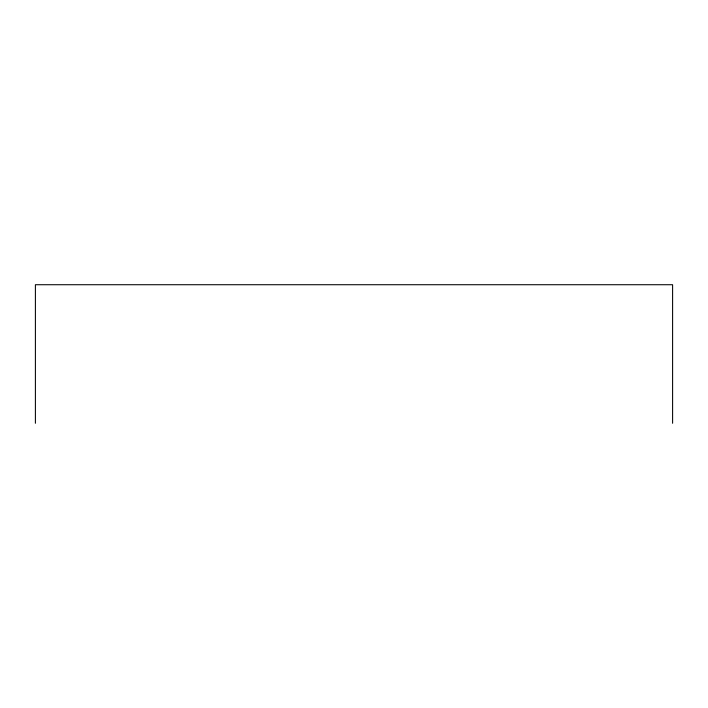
<?xml version="1.0" encoding="UTF-8"?>
<svg xmlns="http://www.w3.org/2000/svg" width="708" height="708" viewBox="0 0 708 708"><rect width="100%" height="100%" fill="white"/><g stroke="black" fill="none" stroke-linecap="round" stroke-linejoin="round"><path stroke-width="1.06" d="M672.6 423.278L672.6 284.722L35.4 284.722L35.4 423.278"/></g></svg>
